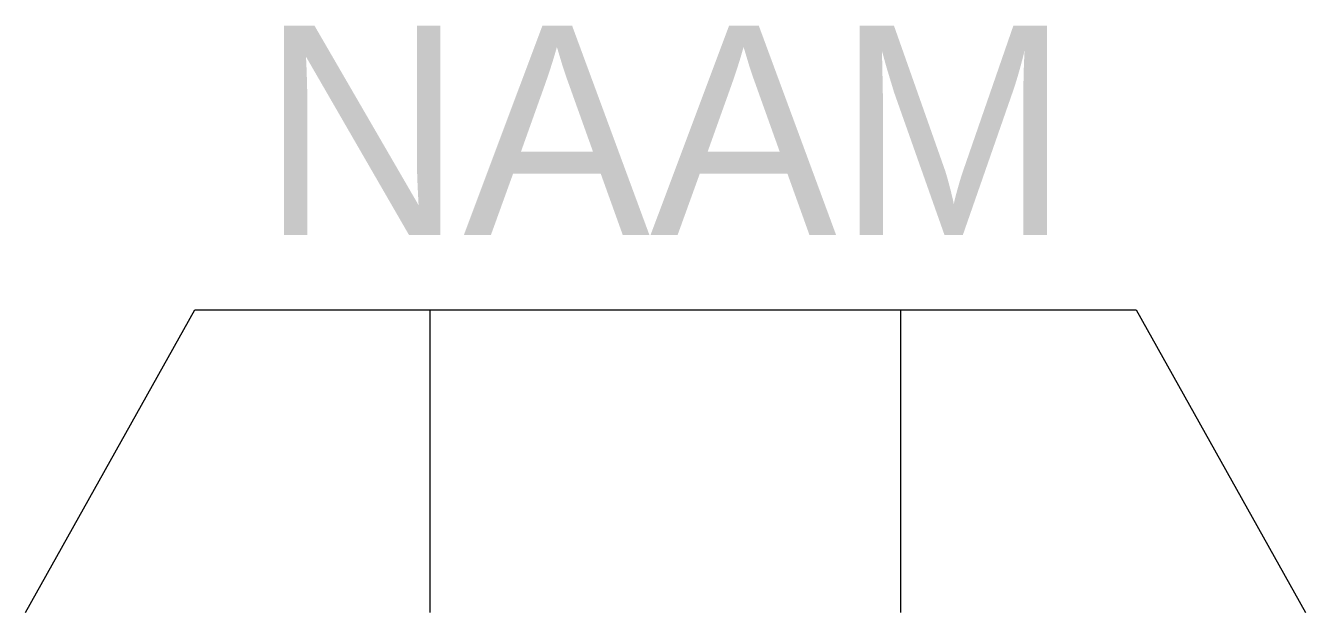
# Model space of a CAD drawing. Header units: metres. Extents: x -0.28 to 1.86, y -0.51 to 0.47.
import ezdxf
from ezdxf.enums import TextEntityAlignment as Align

# ---------------------------------------------------------------- set-up
doc = ezdxf.new("R2010")
doc.units = ezdxf.units.M
doc.layers.add('18c', color=1, linetype='Continuous')
doc.layers.add("300-01-11_Kroko's", color=252, linetype='Continuous')
doc.styles.add('ISOPLUS', font='isoplus.shx')

msp = doc.modelspace()

# ---------------------------------------------------------------- linework, layer by layer
at = {"layer": "300-01-11_Kroko's", "color": 5, "linetype": 'Continuous', "lineweight": -2}
for p, q in [((0.3935, -0.5055), (0.3935, 0)), ((1.1805, -0.5055), (1.1805, 0))]:
    msp.add_line(p, q, dxfattribs=at)
msp.add_lwpolyline([(-0.283, -0.5055), (0, 0), (1.574, 0), (1.857, -0.5055)], dxfattribs=at)

# ---------------------------------------------------------------- texts
at = {"layer": '18c', "style": 'ISOPLUS'}
msp.add_attdef('NAAM', text='', height=0.35, dxfattribs=at).set_placement((0.787, 0.3), align=Align.MIDDLE_CENTER)

doc.saveas('drawing.dxf')
